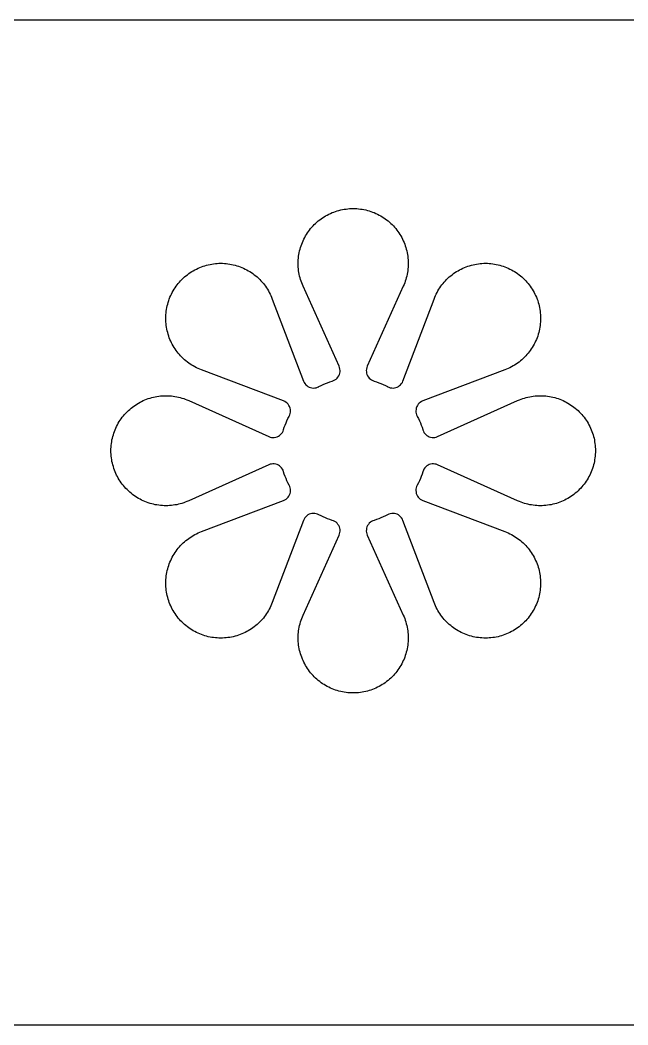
# Model space of a CAD drawing. Header units: inches. Extents: x 0 to 45.2, y -1.9 to 14.
# Drawn here: x 16.23 to 24.7, y 0 to 14 of the extents above; entities that cross this region are included whole.
import ezdxf

# ---------------------------------------------------------------- set-up
doc = ezdxf.new("R2010")
doc.units = ezdxf.units.IN
doc.header["$MEASUREMENT"] = 0
doc.layers.add('CUT_INSIDE', color=5, linetype='Continuous')
doc.layers.add('CUT_OUTSIDE', color=1, linetype='Continuous')

msp = doc.modelspace()

# ---------------------------------------------------------------- linework, layer by layer
at = {"layer": 'CUT_INSIDE'}
msp.add_lwpolyline([(21.641, 5.366), (21.64, 5.341), (21.637, 5.316), (21.635, 5.291), (21.631, 5.267), (21.626, 5.242), (21.621, 5.217), (21.615, 5.193), (21.608, 5.169), (21.6, 5.145), (21.592, 5.122), (21.583, 5.098), (21.573, 5.075), (21.562, 5.052), (21.551, 5.03), (21.538, 5.008), (21.526, 4.987), (21.512, 4.966), (21.498, 4.945), (21.483, 4.925), (21.467, 4.905), (21.451, 4.886), (21.434, 4.868), (21.417, 4.85), (21.399, 4.832), (21.38, 4.815), (21.361, 4.799), (21.341, 4.783), (21.321, 4.768), (21.301, 4.754), (21.279, 4.741), (21.258, 4.728), (21.236, 4.716), (21.214, 4.704), (21.191, 4.693), (21.168, 4.683), (21.145, 4.674), (21.121, 4.666), (21.097, 4.658), (21.073, 4.651), (21.049, 4.645), (21.024, 4.64), (21, 4.635), (20.975, 4.632), (20.95, 4.629), (20.925, 4.627), (20.9, 4.625), (20.875, 4.625), (20.85, 4.625), (20.825, 4.627), (20.8, 4.629), (20.775, 4.632), (20.75, 4.635), (20.725, 4.64), (20.701, 4.645), (20.676, 4.651), (20.652, 4.658), (20.628, 4.666), (20.605, 4.674), (20.581, 4.683), (20.558, 4.693), (20.536, 4.704), (20.513, 4.716), (20.491, 4.728), (20.47, 4.741), (20.449, 4.754), (20.428, 4.768), (20.408, 4.783), (20.388, 4.799), (20.369, 4.815), (20.351, 4.832), (20.333, 4.85), (20.315, 4.868), (20.298, 4.886), (20.282, 4.905), (20.267, 4.925), (20.252, 4.945), (20.237, 4.966), (20.224, 4.987), (20.211, 5.008), (20.199, 5.03), (20.187, 5.052), (20.177, 5.075), (20.167, 5.098), (20.157, 5.122), (20.149, 5.145), (20.141, 5.169), (20.134, 5.193), (20.128, 5.217), (20.123, 5.242), (20.118, 5.267), (20.115, 5.291), (20.112, 5.316), (20.11, 5.341), (20.109, 5.366), (20.108, 5.392), (20.109, 5.417), (20.11, 5.442), (20.112, 5.467), (20.115, 5.492), (20.118, 5.516), (20.123, 5.541), (20.128, 5.566), (20.134, 5.59), (20.141, 5.614), (20.149, 5.638), (20.157, 5.661), (20.167, 5.685), (20.177, 5.709), (20.679, 6.824), (20.686, 6.842), (20.69, 6.862), (20.692, 6.881), (20.691, 6.901), (20.688, 6.921), (20.682, 6.94), (20.674, 6.957), (20.663, 6.974), (20.65, 6.989), (20.636, 7.003), (20.619, 7.014), (20.602, 7.023), (20.583, 7.03), (20.581, 7.03), (20.549, 7.041), (20.518, 7.052), (20.487, 7.064), (20.457, 7.077), (20.427, 7.091), (20.397, 7.106), (20.395, 7.108), (20.377, 7.116), (20.358, 7.122), (20.338, 7.126), (20.319, 7.127), (20.299, 7.125), (20.28, 7.121), (20.261, 7.114), (20.244, 7.105), (20.227, 7.093), (20.213, 7.08), (20.2, 7.065), (20.19, 7.048), (20.182, 7.03), (19.748, 5.887), (19.738, 5.862), (19.728, 5.839), (19.718, 5.817), (19.706, 5.794), (19.694, 5.772), (19.681, 5.751), (19.667, 5.73), (19.653, 5.709), (19.638, 5.689), (19.623, 5.669), (19.606, 5.65), (19.59, 5.632), (19.572, 5.614), (19.554, 5.596), (19.536, 5.579), (19.516, 5.563), (19.497, 5.547), (19.477, 5.532), (19.456, 5.518), (19.435, 5.505), (19.413, 5.492), (19.391, 5.48), (19.369, 5.468), (19.347, 5.457), (19.323, 5.447), (19.3, 5.438), (19.277, 5.43), (19.253, 5.422), (19.229, 5.415), (19.204, 5.409), (19.18, 5.404), (19.155, 5.399), (19.13, 5.396), (19.105, 5.393), (19.08, 5.391), (19.055, 5.389), (19.03, 5.389), (19.005, 5.389), (18.98, 5.391), (18.955, 5.393), (18.93, 5.396), (18.905, 5.399), (18.881, 5.404), (18.856, 5.409), (18.832, 5.415), (18.808, 5.422), (18.784, 5.43), (18.76, 5.438), (18.737, 5.447), (18.714, 5.457), (18.691, 5.468), (18.669, 5.48), (18.647, 5.492), (18.625, 5.505), (18.604, 5.518), (18.584, 5.532), (18.564, 5.547), (18.544, 5.563), (18.525, 5.579), (18.506, 5.596), (18.488, 5.614), (18.471, 5.632), (18.454, 5.65), (18.438, 5.669), (18.422, 5.689), (18.407, 5.709), (18.393, 5.73), (18.379, 5.751), (18.366, 5.772), (18.354, 5.794), (18.343, 5.817), (18.332, 5.839), (18.322, 5.862), (18.313, 5.886), (18.304, 5.909), (18.297, 5.933), (18.29, 5.957), (18.284, 5.981), (18.278, 6.006), (18.274, 6.031), (18.27, 6.055), (18.267, 6.08), (18.265, 6.105), (18.264, 6.13), (18.264, 6.156), (18.264, 6.181), (18.265, 6.206), (18.267, 6.231), (18.27, 6.256), (18.274, 6.28), (18.278, 6.305), (18.284, 6.33), (18.29, 6.354), (18.297, 6.378), (18.304, 6.402), (18.313, 6.426), (18.322, 6.449), (18.332, 6.472), (18.343, 6.495), (18.354, 6.517), (18.366, 6.539), (18.379, 6.56), (18.393, 6.581), (18.407, 6.602), (18.422, 6.622), (18.438, 6.642), (18.454, 6.661), (18.471, 6.679), (18.488, 6.697), (18.506, 6.715), (18.525, 6.732), (18.544, 6.748), (18.564, 6.764), (18.584, 6.779), (18.604, 6.793), (18.625, 6.806), (18.647, 6.819), (18.669, 6.831), (18.691, 6.843), (18.714, 6.854), (18.737, 6.864), (18.762, 6.873), (19.904, 7.307), (19.922, 7.315), (19.939, 7.326), (19.954, 7.338), (19.968, 7.353), (19.979, 7.369), (19.988, 7.386), (19.995, 7.405), (20, 7.424), (20.001, 7.444), (20, 7.464), (19.997, 7.483), (19.991, 7.502), (19.982, 7.52), (19.981, 7.522), (19.966, 7.552), (19.952, 7.582), (19.939, 7.612), (19.926, 7.643), (19.915, 7.674), (19.905, 7.706), (19.904, 7.708), (19.898, 7.727), (19.889, 7.745), (19.877, 7.761), (19.864, 7.775), (19.849, 7.788), (19.832, 7.799), (19.814, 7.807), (19.795, 7.813), (19.776, 7.816), (19.756, 7.817), (19.736, 7.815), (19.717, 7.811), (19.699, 7.804), (18.584, 7.302), (18.559, 7.292), (18.536, 7.283), (18.513, 7.274), (18.489, 7.267), (18.465, 7.26), (18.44, 7.254), (18.416, 7.248), (18.391, 7.244), (18.366, 7.24), (18.341, 7.237), (18.316, 7.235), (18.291, 7.234), (18.266, 7.234), (18.241, 7.234), (18.216, 7.235), (18.191, 7.237), (18.166, 7.24), (18.141, 7.244), (18.117, 7.248), (18.092, 7.254), (18.068, 7.26), (18.044, 7.267), (18.02, 7.274), (17.996, 7.283), (17.973, 7.292), (17.95, 7.302), (17.927, 7.313), (17.905, 7.324), (17.883, 7.336), (17.861, 7.349), (17.84, 7.363), (17.82, 7.377), (17.8, 7.392), (17.78, 7.408), (17.761, 7.424), (17.742, 7.441), (17.724, 7.458), (17.707, 7.476), (17.69, 7.495), (17.674, 7.514), (17.658, 7.533), (17.643, 7.554), (17.629, 7.574), (17.615, 7.595), (17.602, 7.617), (17.59, 7.639), (17.579, 7.661), (17.568, 7.684), (17.558, 7.707), (17.549, 7.73), (17.54, 7.754), (17.533, 7.778), (17.526, 7.802), (17.52, 7.826), (17.514, 7.85), (17.51, 7.875), (17.506, 7.9), (17.503, 7.925), (17.501, 7.95), (17.5, 7.975), (17.5, 8), (17.5, 8.025), (17.501, 8.05), (17.503, 8.075), (17.506, 8.1), (17.51, 8.125), (17.514, 8.15), (17.52, 8.174), (17.526, 8.198), (17.533, 8.222), (17.54, 8.246), (17.549, 8.27), (17.558, 8.293), (17.568, 8.316), (17.579, 8.339), (17.59, 8.361), (17.602, 8.383), (17.615, 8.405), (17.629, 8.426), (17.643, 8.446), (17.658, 8.467), (17.674, 8.486), (17.69, 8.505), (17.707, 8.524), (17.724, 8.542), (17.742, 8.559), (17.761, 8.576), (17.78, 8.592), (17.8, 8.608), (17.82, 8.623), (17.84, 8.637), (17.861, 8.651), (17.883, 8.664), (17.905, 8.676), (17.927, 8.687), (17.95, 8.698), (17.973, 8.708), (17.996, 8.717), (18.02, 8.726), (18.044, 8.733), (18.068, 8.74), (18.092, 8.746), (18.117, 8.752), (18.141, 8.756), (18.166, 8.76), (18.191, 8.763), (18.216, 8.765), (18.241, 8.766), (18.266, 8.766), (18.291, 8.766), (18.316, 8.765), (18.341, 8.763), (18.366, 8.76), (18.391, 8.756), (18.416, 8.752), (18.44, 8.746), (18.465, 8.74), (18.489, 8.733), (18.513, 8.726), (18.536, 8.717), (18.559, 8.708), (18.584, 8.698), (19.699, 8.196), (19.717, 8.189), (19.736, 8.185), (19.756, 8.183), (19.776, 8.184), (19.795, 8.187), (19.814, 8.193), (19.832, 8.201), (19.849, 8.212), (19.864, 8.225), (19.877, 8.239), (19.889, 8.255), (19.898, 8.273), (19.904, 8.292), (19.905, 8.294), (19.915, 8.326), (19.926, 8.357), (19.939, 8.388), (19.952, 8.418), (19.966, 8.448), (19.981, 8.478), (19.982, 8.48), (19.991, 8.498), (19.997, 8.517), (20, 8.536), (20.001, 8.556), (20, 8.576), (19.995, 8.595), (19.988, 8.614), (19.979, 8.631), (19.968, 8.647), (19.954, 8.662), (19.939, 8.674), (19.922, 8.685), (19.904, 8.693), (18.762, 9.127), (18.737, 9.136), (18.714, 9.146), (18.691, 9.157), (18.669, 9.169), (18.647, 9.181), (18.625, 9.194), (18.604, 9.207), (18.584, 9.221), (18.564, 9.236), (18.544, 9.252), (18.525, 9.268), (18.506, 9.285), (18.488, 9.303), (18.471, 9.321), (18.454, 9.339), (18.438, 9.358), (18.422, 9.378), (18.407, 9.398), (18.393, 9.419), (18.379, 9.44), (18.366, 9.461), (18.354, 9.483), (18.343, 9.505), (18.332, 9.528), (18.322, 9.551), (18.313, 9.574), (18.304, 9.598), (18.297, 9.622), (18.29, 9.646), (18.284, 9.67), (18.278, 9.695), (18.274, 9.72), (18.27, 9.744), (18.267, 9.769), (18.265, 9.794), (18.264, 9.819), (18.264, 9.844), (18.264, 9.87), (18.265, 9.895), (18.267, 9.92), (18.27, 9.945), (18.274, 9.969), (18.278, 9.994), (18.284, 10.019), (18.29, 10.043), (18.297, 10.067), (18.304, 10.091), (18.313, 10.114), (18.322, 10.138), (18.332, 10.161), (18.343, 10.183), (18.354, 10.206), (18.366, 10.228), (18.379, 10.249), (18.393, 10.27), (18.407, 10.291), (18.422, 10.311), (18.438, 10.331), (18.454, 10.35), (18.471, 10.368), (18.488, 10.386), (18.506, 10.404), (18.525, 10.421), (18.544, 10.437), (18.564, 10.453), (18.584, 10.468), (18.604, 10.482), (18.625, 10.495), (18.647, 10.508), (18.669, 10.52), (18.691, 10.532), (18.714, 10.543), (18.737, 10.553), (18.76, 10.562), (18.784, 10.57), (18.808, 10.578), (18.832, 10.585), (18.856, 10.591), (18.881, 10.596), (18.905, 10.601), (18.93, 10.604), (18.955, 10.607), (18.98, 10.609), (19.005, 10.611), (19.03, 10.611), (19.055, 10.611), (19.08, 10.609), (19.105, 10.607), (19.13, 10.604), (19.155, 10.601), (19.18, 10.596), (19.204, 10.591), (19.229, 10.585), (19.253, 10.578), (19.277, 10.57), (19.3, 10.562), (19.323, 10.553), (19.347, 10.543), (19.369, 10.532), (19.391, 10.52), (19.413, 10.508), (19.435, 10.495), (19.456, 10.482), (19.477, 10.468), (19.497, 10.453), (19.516, 10.437), (19.536, 10.421), (19.554, 10.404), (19.572, 10.386), (19.59, 10.368), (19.606, 10.35), (19.623, 10.331), (19.638, 10.311), (19.653, 10.291), (19.667, 10.27), (19.681, 10.249), (19.694, 10.228), (19.706, 10.206), (19.718, 10.183), (19.728, 10.161), (19.738, 10.138), (19.748, 10.113), (20.182, 8.97), (20.19, 8.952), (20.2, 8.935), (20.213, 8.92), (20.227, 8.907), (20.244, 8.895), (20.261, 8.886), (20.28, 8.879), (20.299, 8.875), (20.319, 8.873), (20.338, 8.874), (20.358, 8.878), (20.377, 8.884), (20.395, 8.892), (20.397, 8.894), (20.427, 8.909), (20.457, 8.923), (20.487, 8.936), (20.518, 8.948), (20.549, 8.959), (20.581, 8.97), (20.583, 8.97), (20.602, 8.977), (20.619, 8.986), (20.636, 8.997), (20.65, 9.011), (20.663, 9.026), (20.674, 9.043), (20.682, 9.06), (20.688, 9.079), (20.691, 9.099), (20.692, 9.119), (20.69, 9.138), (20.686, 9.158), (20.679, 9.176), (20.177, 10.291), (20.167, 10.315), (20.157, 10.339), (20.149, 10.362), (20.141, 10.386), (20.134, 10.41), (20.128, 10.434), (20.123, 10.459), (20.118, 10.484), (20.115, 10.508), (20.112, 10.533), (20.11, 10.558), (20.109, 10.583), (20.108, 10.608), (20.109, 10.634), (20.11, 10.659), (20.112, 10.684), (20.115, 10.709), (20.118, 10.733), (20.123, 10.758), (20.128, 10.783), (20.134, 10.807), (20.141, 10.831), (20.149, 10.855), (20.157, 10.878), (20.167, 10.902), (20.177, 10.925), (20.187, 10.948), (20.199, 10.97), (20.211, 10.992), (20.224, 11.013), (20.237, 11.034), (20.252, 11.055), (20.267, 11.075), (20.282, 11.095), (20.298, 11.114), (20.315, 11.132), (20.333, 11.15), (20.351, 11.168), (20.369, 11.185), (20.388, 11.201), (20.408, 11.217), (20.428, 11.232), (20.449, 11.246), (20.47, 11.259), (20.491, 11.272), (20.513, 11.284), (20.536, 11.296), (20.558, 11.307), (20.581, 11.317), (20.605, 11.326), (20.628, 11.334), (20.652, 11.342), (20.676, 11.349), (20.701, 11.355), (20.725, 11.36), (20.75, 11.365), (20.775, 11.368), (20.8, 11.371), (20.825, 11.373), (20.85, 11.375), (20.875, 11.375), (20.9, 11.375), (20.925, 11.373), (20.95, 11.371), (20.975, 11.368), (21, 11.365), (21.024, 11.36), (21.049, 11.355), (21.073, 11.349), (21.097, 11.342), (21.121, 11.334), (21.145, 11.326), (21.168, 11.317), (21.191, 11.307), (21.214, 11.296), (21.236, 11.284), (21.258, 11.272), (21.279, 11.259), (21.301, 11.246), (21.321, 11.232), (21.341, 11.217), (21.361, 11.201), (21.38, 11.185), (21.399, 11.168), (21.417, 11.15), (21.434, 11.132), (21.451, 11.114), (21.467, 11.095), (21.483, 11.075), (21.498, 11.055), (21.512, 11.034), (21.526, 11.013), (21.538, 10.992), (21.551, 10.97), (21.562, 10.948), (21.573, 10.925), (21.583, 10.902), (21.592, 10.878), (21.6, 10.855), (21.608, 10.831), (21.615, 10.807), (21.621, 10.783), (21.626, 10.758), (21.631, 10.733), (21.635, 10.709), (21.637, 10.684), (21.64, 10.659), (21.641, 10.634), (21.641, 10.608), (21.641, 10.583), (21.64, 10.558), (21.637, 10.533), (21.635, 10.508), (21.631, 10.484), (21.626, 10.459), (21.621, 10.434), (21.615, 10.41), (21.608, 10.386), (21.6, 10.362), (21.592, 10.339), (21.583, 10.315), (21.572, 10.291), (21.071, 9.176), (21.064, 9.158), (21.059, 9.138), (21.057, 9.119), (21.058, 9.099), (21.062, 9.079), (21.067, 9.06), (21.076, 9.043), (21.086, 9.026), (21.099, 9.011), (21.114, 8.997), (21.13, 8.986), (21.148, 8.977), (21.166, 8.97), (21.169, 8.97), (21.2, 8.959), (21.232, 8.948), (21.262, 8.936), (21.293, 8.923), (21.323, 8.909), (21.352, 8.894), (21.355, 8.892), (21.373, 8.884), (21.391, 8.878), (21.411, 8.874), (21.431, 8.873), (21.45, 8.875), (21.47, 8.879), (21.488, 8.886), (21.506, 8.895), (21.522, 8.907), (21.536, 8.92), (21.549, 8.935), (21.56, 8.952), (21.568, 8.97), (22.001, 10.113), (22.011, 10.138), (22.021, 10.161), (22.032, 10.183), (22.043, 10.206), (22.055, 10.228), (22.068, 10.249), (22.082, 10.27), (22.096, 10.291), (22.111, 10.311), (22.127, 10.331), (22.143, 10.35), (22.16, 10.368), (22.177, 10.386), (22.195, 10.404), (22.214, 10.421), (22.233, 10.437), (22.253, 10.453), (22.273, 10.468), (22.293, 10.482), (22.314, 10.495), (22.336, 10.508), (22.358, 10.52), (22.38, 10.532), (22.403, 10.543), (22.426, 10.553), (22.449, 10.562), (22.473, 10.57), (22.497, 10.578), (22.521, 10.585), (22.545, 10.591), (22.57, 10.596), (22.594, 10.601), (22.619, 10.604), (22.644, 10.607), (22.669, 10.609), (22.694, 10.611), (22.719, 10.611), (22.744, 10.611), (22.769, 10.609), (22.794, 10.607), (22.819, 10.604), (22.844, 10.601), (22.869, 10.596), (22.893, 10.591), (22.918, 10.585), (22.942, 10.578), (22.966, 10.57), (22.989, 10.562), (23.012, 10.553), (23.035, 10.543), (23.058, 10.532), (23.08, 10.52), (23.102, 10.508), (23.124, 10.495), (23.145, 10.482), (23.166, 10.468), (23.186, 10.453), (23.205, 10.437), (23.225, 10.421), (23.243, 10.404), (23.261, 10.386), (23.279, 10.368), (23.295, 10.35), (23.312, 10.331), (23.327, 10.311), (23.342, 10.291), (23.356, 10.27), (23.37, 10.249), (23.383, 10.228), (23.395, 10.206), (23.407, 10.183), (23.417, 10.161), (23.427, 10.138), (23.437, 10.114), (23.445, 10.091), (23.453, 10.067), (23.46, 10.043), (23.466, 10.019), (23.471, 9.994), (23.475, 9.969), (23.479, 9.945), (23.482, 9.92), (23.484, 9.895), (23.485, 9.87), (23.486, 9.844), (23.485, 9.819), (23.484, 9.794), (23.482, 9.769), (23.479, 9.744), (23.475, 9.72), (23.471, 9.695), (23.466, 9.67), (23.46, 9.646), (23.453, 9.622), (23.445, 9.598), (23.437, 9.574), (23.427, 9.551), (23.417, 9.528), (23.407, 9.505), (23.395, 9.483), (23.383, 9.461), (23.37, 9.44), (23.356, 9.419), (23.342, 9.398), (23.327, 9.378), (23.312, 9.358), (23.295, 9.339), (23.279, 9.321), (23.261, 9.303), (23.243, 9.285), (23.225, 9.268), (23.205, 9.252), (23.186, 9.236), (23.166, 9.221), (23.145, 9.207), (23.124, 9.194), (23.102, 9.181), (23.08, 9.169), (23.058, 9.157), (23.035, 9.146), (23.012, 9.136), (22.988, 9.127), (21.845, 8.693), (21.827, 8.685), (21.81, 8.674), (21.795, 8.662), (21.781, 8.647), (21.77, 8.631), (21.761, 8.614), (21.754, 8.595), (21.75, 8.576), (21.748, 8.556), (21.749, 8.536), (21.752, 8.517), (21.759, 8.498), (21.767, 8.48), (21.768, 8.478), (21.783, 8.448), (21.798, 8.418), (21.811, 8.388), (21.823, 8.357), (21.834, 8.326), (21.844, 8.294), (21.845, 8.292), (21.852, 8.273), (21.861, 8.255), (21.872, 8.239), (21.885, 8.225), (21.901, 8.212), (21.917, 8.201), (21.935, 8.193), (21.954, 8.187), (21.974, 8.184), (21.993, 8.183), (22.013, 8.185), (22.032, 8.189), (22.051, 8.196), (23.166, 8.698), (23.19, 8.708), (23.213, 8.717), (23.237, 8.726), (23.261, 8.733), (23.285, 8.74), (23.309, 8.746), (23.334, 8.752), (23.358, 8.756), (23.383, 8.76), (23.408, 8.763), (23.433, 8.765), (23.458, 8.766), (23.483, 8.766), (23.508, 8.766), (23.533, 8.765), (23.558, 8.763), (23.583, 8.76), (23.608, 8.756), (23.633, 8.752), (23.657, 8.746), (23.682, 8.74), (23.706, 8.733), (23.73, 8.726), (23.753, 8.717), (23.776, 8.708), (23.799, 8.698), (23.822, 8.687), (23.844, 8.676), (23.866, 8.664), (23.888, 8.651), (23.909, 8.637), (23.93, 8.623), (23.95, 8.608), (23.969, 8.592), (23.989, 8.576), (24.007, 8.559), (24.025, 8.542), (24.043, 8.524), (24.059, 8.505), (24.076, 8.486), (24.091, 8.467), (24.106, 8.446), (24.12, 8.426), (24.134, 8.405), (24.147, 8.383), (24.159, 8.361), (24.171, 8.339), (24.181, 8.316), (24.191, 8.293), (24.201, 8.27), (24.209, 8.246), (24.217, 8.222), (24.224, 8.198), (24.23, 8.174), (24.235, 8.15), (24.239, 8.125), (24.243, 8.1), (24.246, 8.075), (24.248, 8.05), (24.249, 8.025), (24.25, 8), (24.249, 7.975), (24.248, 7.95), (24.246, 7.925), (24.243, 7.9), (24.239, 7.875), (24.235, 7.85), (24.23, 7.826), (24.224, 7.802), (24.217, 7.778), (24.209, 7.754), (24.201, 7.73), (24.191, 7.707), (24.181, 7.684), (24.171, 7.661), (24.159, 7.639), (24.147, 7.617), (24.134, 7.595), (24.12, 7.574), (24.106, 7.554), (24.091, 7.533), (24.076, 7.514), (24.059, 7.495), (24.043, 7.476), (24.025, 7.458), (24.007, 7.441), (23.989, 7.424), (23.969, 7.408), (23.95, 7.392), (23.93, 7.377), (23.909, 7.363), (23.888, 7.349), (23.866, 7.336), (23.844, 7.324), (23.822, 7.313), (23.799, 7.302), (23.776, 7.292), (23.753, 7.283), (23.73, 7.274), (23.706, 7.267), (23.682, 7.26), (23.657, 7.254), (23.633, 7.248), (23.608, 7.244), (23.583, 7.24), (23.558, 7.237), (23.533, 7.235), (23.508, 7.234), (23.483, 7.234), (23.458, 7.234), (23.433, 7.235), (23.408, 7.237), (23.383, 7.24), (23.358, 7.244), (23.334, 7.248), (23.309, 7.254), (23.285, 7.26), (23.261, 7.267), (23.237, 7.274), (23.213, 7.283), (23.19, 7.292), (23.166, 7.302), (22.051, 7.804), (22.032, 7.811), (22.013, 7.815), (21.993, 7.817), (21.974, 7.816), (21.954, 7.813), (21.935, 7.807), (21.917, 7.799), (21.901, 7.788), (21.885, 7.775), (21.872, 7.761), (21.861, 7.745), (21.852, 7.727), (21.845, 7.708), (21.844, 7.706), (21.834, 7.674), (21.823, 7.643), (21.811, 7.612), (21.798, 7.582), (21.783, 7.552), (21.768, 7.522), (21.767, 7.52), (21.759, 7.502), (21.752, 7.483), (21.749, 7.464), (21.748, 7.444), (21.75, 7.424), (21.754, 7.405), (21.761, 7.386), (21.77, 7.369), (21.781, 7.353), (21.795, 7.338), (21.81, 7.326), (21.827, 7.315), (21.845, 7.307), (22.988, 6.873), (23.012, 6.864), (23.035, 6.854), (23.058, 6.843), (23.08, 6.831), (23.102, 6.819), (23.124, 6.806), (23.145, 6.793), (23.166, 6.779), (23.186, 6.764), (23.205, 6.748), (23.225, 6.732), (23.243, 6.715), (23.261, 6.697), (23.279, 6.679), (23.295, 6.661), (23.312, 6.642), (23.327, 6.622), (23.342, 6.602), (23.356, 6.581), (23.37, 6.56), (23.383, 6.539), (23.395, 6.517), (23.407, 6.495), (23.417, 6.472), (23.427, 6.449), (23.437, 6.426), (23.445, 6.402), (23.453, 6.378), (23.46, 6.354), (23.466, 6.33), (23.471, 6.305), (23.475, 6.28), (23.479, 6.256), (23.482, 6.231), (23.484, 6.206), (23.485, 6.181), (23.486, 6.156), (23.485, 6.13), (23.484, 6.105), (23.482, 6.08), (23.479, 6.055), (23.475, 6.031), (23.471, 6.006), (23.466, 5.981), (23.46, 5.957), (23.453, 5.933), (23.445, 5.909), (23.437, 5.886), (23.427, 5.862), (23.417, 5.839), (23.407, 5.817), (23.395, 5.794), (23.383, 5.772), (23.37, 5.751), (23.356, 5.73), (23.342, 5.709), (23.327, 5.689), (23.312, 5.669), (23.295, 5.65), (23.279, 5.632), (23.261, 5.614), (23.243, 5.596), (23.225, 5.579), (23.205, 5.563), (23.186, 5.547), (23.166, 5.532), (23.145, 5.518), (23.124, 5.505), (23.102, 5.492), (23.08, 5.48), (23.058, 5.468), (23.035, 5.457), (23.012, 5.447), (22.989, 5.438), (22.966, 5.43), (22.942, 5.422), (22.918, 5.415), (22.893, 5.409), (22.869, 5.404), (22.844, 5.399), (22.819, 5.396), (22.794, 5.393), (22.769, 5.391), (22.744, 5.389), (22.719, 5.389), (22.694, 5.389), (22.669, 5.391), (22.644, 5.393), (22.619, 5.396), (22.594, 5.399), (22.57, 5.404), (22.545, 5.409), (22.521, 5.415), (22.497, 5.422), (22.473, 5.43), (22.449, 5.438), (22.426, 5.447), (22.403, 5.457), (22.38, 5.468), (22.358, 5.48), (22.336, 5.492), (22.314, 5.505), (22.293, 5.518), (22.273, 5.532), (22.253, 5.547), (22.233, 5.563), (22.214, 5.579), (22.195, 5.596), (22.177, 5.614), (22.16, 5.632), (22.143, 5.65), (22.127, 5.669), (22.111, 5.689), (22.096, 5.709), (22.082, 5.73), (22.068, 5.751), (22.055, 5.772), (22.043, 5.794), (22.032, 5.817), (22.021, 5.839), (22.011, 5.862), (22.001, 5.887), (21.568, 7.03), (21.56, 7.048), (21.549, 7.065), (21.536, 7.08), (21.522, 7.093), (21.506, 7.105), (21.488, 7.114), (21.47, 7.121), (21.45, 7.125), (21.431, 7.127), (21.411, 7.126), (21.391, 7.122), (21.373, 7.116), (21.355, 7.108), (21.352, 7.106), (21.323, 7.091), (21.293, 7.077), (21.262, 7.064), (21.232, 7.052), (21.2, 7.041), (21.169, 7.03), (21.166, 7.03), (21.148, 7.023), (21.13, 7.014), (21.114, 7.003), (21.099, 6.989), (21.086, 6.974), (21.076, 6.957), (21.067, 6.94), (21.062, 6.921), (21.058, 6.901), (21.057, 6.881), (21.059, 6.862), (21.064, 6.842), (21.071, 6.824), (21.572, 5.709), (21.583, 5.685), (21.592, 5.661), (21.6, 5.638), (21.608, 5.614), (21.615, 5.59), (21.621, 5.566), (21.626, 5.541), (21.631, 5.516), (21.635, 5.492), (21.637, 5.467), (21.64, 5.442), (21.641, 5.417), (21.641, 5.392)], close=True, dxfattribs=at)
at = {"layer": 'CUT_OUTSIDE'}
for points in [[(45.25, 14), (11.25, 14)], [(2.25, 0), (45.25, 0)]]:
    msp.add_lwpolyline(points, dxfattribs=at)

doc.saveas('drawing.dxf')
